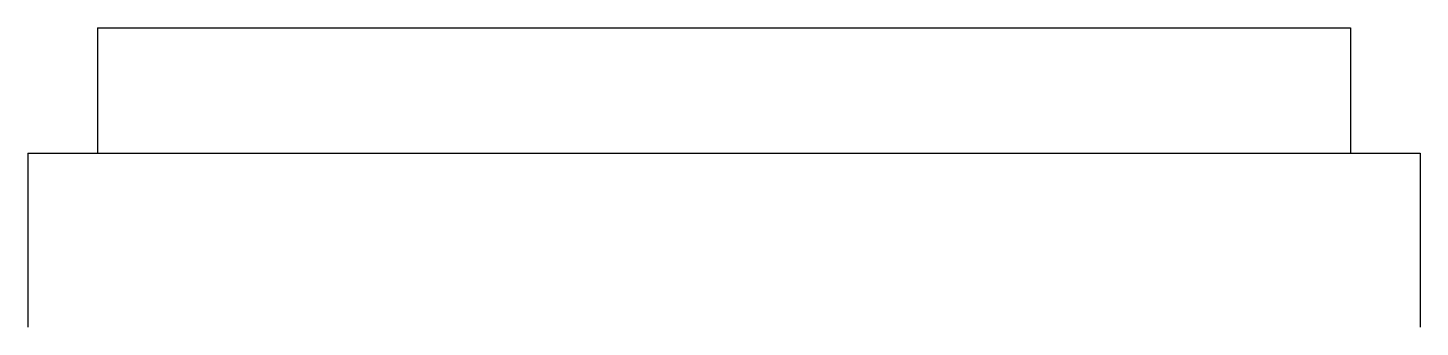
# Model space of a CAD drawing. Extents: x 110401 to 243087, y 22759 to 47640.
# Drawn here: x 242687.3 to 243087.3, y 47553.8 to 47639.8 of the extents above.
import ezdxf

# ---------------------------------------------------------------- set-up
doc = ezdxf.new("R2010")
doc.units = 0
doc.header["$MEASUREMENT"] = 0
doc.layers.add('钢板单线', color=1, linetype='Continuous', lineweight=25)

msp = doc.modelspace()

# ---------------------------------------------------------------- linework, layer by layer
at = {"layer": '钢板单线', "color": 1}
for p, q in [((242707.27, 47639.8), (243067.27, 47639.8)), ((242707.27, 47639.8), (242707.27, 47603.8)), ((243067.27, 47639.8), (243067.27, 47603.8)), ((242687.27, 47603.8), (243087.27, 47603.8)), ((242687.27, 47603.8), (242687.27, 47553.8)), ((243087.27, 47603.8), (243087.27, 47553.8))]:
    msp.add_line(p, q, dxfattribs=at)

doc.saveas('drawing.dxf')
